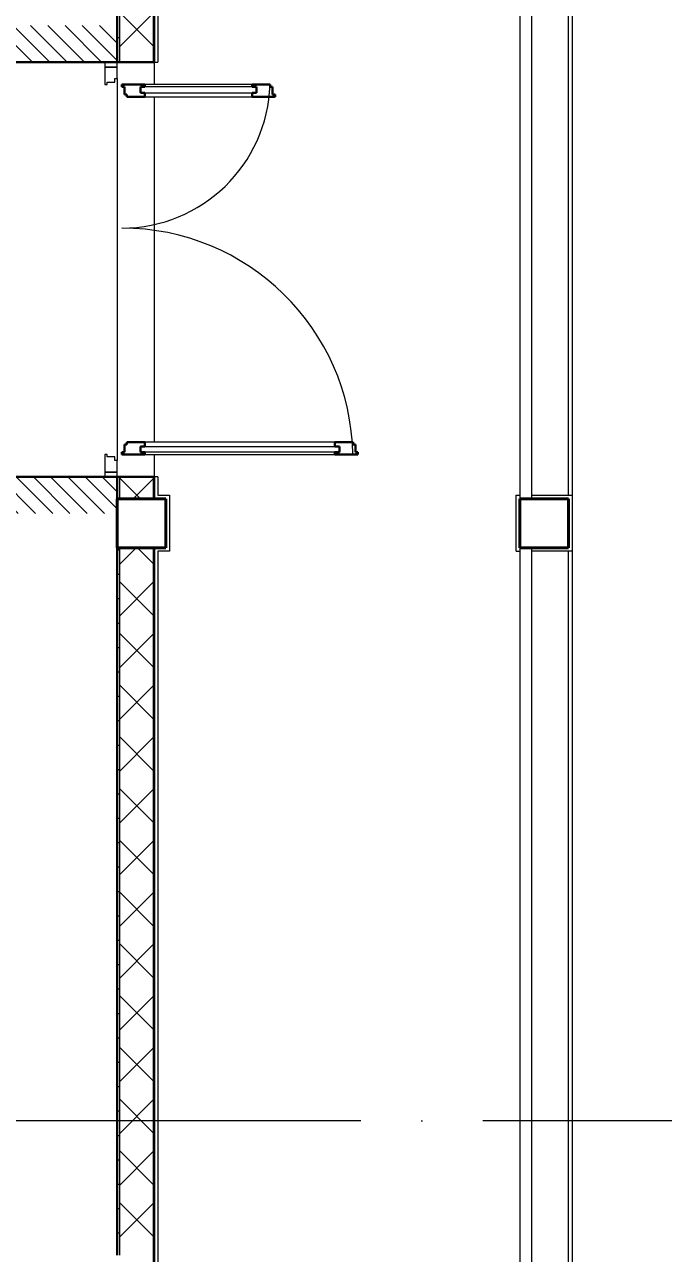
# Model space of a CAD drawing. Header units: millimetres. Extents: x -586848 to 520591, y -385801 to 675781.
# Drawn here: x 8758 to 11379, y -116775 to -111738 of the extents above; entities that cross this region are included whole.
import ezdxf
from ezdxf import colors
from ezdxf.entities.mleader import LeaderData, LeaderLine
from ezdxf.math import Vec2, Vec3

# ---------------------------------------------------------------- set-up
doc = ezdxf.new("R2010")
doc.units = ezdxf.units.MM
doc.linetypes.add('ADSK_Линия сетки', pattern=[25, 20, -2.5, 0, -2.5])
doc.linetypes.add('ADSK_Штриховая_ш2 п1_5', pattern=[4.5, 3, -1.5])
for name, color, linetype, lineweight in [('RC-Выноски', 7, 'Continuous', 0), ('Двери', 252, 'Continuous', 9), ('Несущие колонны', 252, 'Continuous', 18), ('Ограждение', 252, 'Continuous', 9), ('Оси', 252, 'Continuous', 9), ('Перекрытие', 252, 'Continuous', 18), ('Стены внутренние', 7, 'Continuous', 18), ('Стены наружные', 7, 'Continuous', 18), ('Стены штриховка', 7, 'Continuous', 9)]:
    doc.layers.add(name, color=color, linetype=linetype, lineweight=lineweight)
doc.layers.add('Двери открывание', color=7, linetype='Continuous', lineweight=9, true_color=0xc0c0c0)
doc.styles.add('RubezhCAD', font='', dxfattribs={"oblique": 10})
doc.styles.get('RubezhCAD').set_extended_font_data('GOST type A')

# ---------------------------------------------------------------- blocks, each defined once
blk = doc.blocks.new('1 этаж')
at = {"layer": 'Двери', "lineweight": 18, "true_color": 0x636466}
h = blk.add_hatch(dxfattribs=at)
h.set_pattern_fill('FP_2', color=251, angle=-90, style=0, pattern_type=2)
h.set_pattern_definition([(315, (-4580.8, 19071.27), (35.3553, 35.3553), [])])
h.paths.add_polyline_path([(-4855.8, 17946.3), (-4305.8, 17946.3), (-4305.8, 18096.3), (-4855.8, 18096.3)])
h.paths.add_polyline_path([(-4340.6, 19796.3), (-4305.8, 19796.3), (-4305.8, 19946.3), (-4855.8, 19946.3), (-4855.8, 19796.3)])
at = {"layer": 'Двери', "color": 251, "linetype": 'ADSK_Штриховая_ш2 п1_5', "true_color": 0x636466}
for p, q in [((-4305.8, 19796.3), (-4305.8, 19946.3)), ((-4855.8, 19796.3), (-4305.8, 19796.3)), ((-4305.8, 18096.3), (-4855.8, 18096.3)), ((-4305.8, 17946.3), (-4305.8, 18096.3))]:
    blk.add_line(p, q, dxfattribs=at)
at = {"layer": 'Двери', "color": 251, "true_color": 0x636466}
for p, q in [((-4305.8, 19796.3), (-4355.8, 19796.3)), ((-4355.8, 19796.3), (-4355.8, 19776.3)), ((-4305.8, 19776.3), (-4305.8, 19796.3)), ((-4355.8, 19776.3), (-4305.8, 19776.3)), ((-4305.8, 19776.3), (-4355.8, 19776.3)), ((-4355.8, 19776.3), (-4355.8, 19704.3)), ((-4305.8, 19729.3), (-4305.8, 19776.3)), ((-4355.8, 19704.3), (-4346.8, 19704.3)), ((-4346.8, 19704.3), (-4346.8, 19714.3)), ((-4346.8, 19714.3), (-4314.8, 19714.3)), ((-4314.8, 19714.3), (-4314.8, 19729.3)), ((-4314.8, 19729.3), (-4305.8, 19729.3)), ((-3751.8, 19704.3), (-4191.8, 19704.3)), ((-4209.8, 19695.3), (-4209.8, 19671.3)), ((-3733.8, 19695.3), (-4209.8, 19695.3)), ((-4209.8, 19671.3), (-3733.8, 19671.3)), ((-4191.8, 19654.3), (-3751.8, 19654.3)), ((-3733.8, 19671.3), (-3733.8, 19695.3)), ((-3411.8, 18238.3), (-4191.8, 18238.3)), ((-4346.8, 18188.3), (-4355.8, 18188.3)), ((-4355.8, 18188.3), (-4355.8, 18116.3)), ((-4346.8, 18178.3), (-4346.8, 18188.3)), ((-4209.8, 18221.3), (-3393.8, 18221.3)), ((-4209.8, 18197.3), (-4209.8, 18221.3)), ((-3393.8, 18197.3), (-4209.8, 18197.3)), ((-4191.8, 18188.3), (-3411.8, 18188.3)), ((-3393.8, 18221.3), (-3393.8, 18197.3)), ((-4314.8, 18178.3), (-4346.8, 18178.3)), ((-4314.8, 18163.3), (-4314.8, 18178.3)), ((-4305.8, 18163.3), (-4314.8, 18163.3)), ((-4305.8, 18116.3), (-4305.8, 18163.3)), ((-4305.8, 18116.3), (-4355.8, 18116.3)), ((-4355.8, 18116.3), (-4355.8, 18096.3)), ((-4355.8, 18116.3), (-4305.8, 18116.3)), ((-4355.8, 18096.3), (-4305.8, 18096.3)), ((-4305.8, 18096.3), (-4305.8, 18116.3))]:
    blk.add_line(p, q, dxfattribs=at)
at = {"layer": 'Двери', "color": 251, "lineweight": 30, "true_color": 0x636466}
for p, q in [((-4191.8, 19704.3), (-4285.8, 19704.3)), ((-4285.8, 19704.3), (-4285.8, 19695.3)), ((-4191.8, 19695.3), (-4191.8, 19704.3)), ((-3677.8, 19704.3), (-3751.8, 19704.3)), ((-3751.8, 19695.3), (-3751.8, 19704.3)), ((-3677.8, 19695.3), (-3677.8, 19704.3)), ((-4285.8, 19695.3), (-4275.8, 19695.3)), ((-4275.8, 19695.3), (-4275.8, 19663.3)), ((-4275.8, 19663.3), (-4265.8, 19663.3)), ((-4265.8, 19663.3), (-4265.8, 19654.3)), ((-4265.8, 19654.3), (-4191.8, 19654.3)), ((-4209.8, 19695.3), (-4191.8, 19695.3)), ((-4209.8, 19671.3), (-4209.8, 19695.3)), ((-4191.8, 19671.3), (-4209.8, 19671.3)), ((-4191.8, 19654.3), (-4191.8, 19671.3)), ((-3733.8, 19695.3), (-3751.8, 19695.3)), ((-3751.8, 19671.3), (-3733.8, 19671.3)), ((-3751.8, 19654.3), (-3751.8, 19671.3)), ((-3751.8, 19654.3), (-3657.8, 19654.3)), ((-3733.8, 19671.3), (-3733.8, 19695.3)), ((-3667.8, 19695.3), (-3677.8, 19695.3)), ((-3667.8, 19663.3), (-3667.8, 19695.3)), ((-3657.8, 19663.3), (-3667.8, 19663.3)), ((-3657.8, 19654.3), (-3657.8, 19663.3)), ((-4191.8, 18238.3), (-4265.8, 18238.3)), ((-4265.8, 18238.3), (-4265.8, 18229.3)), ((-4191.8, 18238.3), (-4191.8, 18221.3)), ((-3337.8, 18238.3), (-3411.8, 18238.3)), ((-3411.8, 18238.3), (-3411.8, 18221.3)), ((-3337.8, 18229.3), (-3337.8, 18238.3)), ((-4275.8, 18197.3), (-4285.8, 18197.3)), ((-4285.8, 18197.3), (-4285.8, 18188.3)), ((-4285.8, 18188.3), (-4191.8, 18188.3)), ((-4275.8, 18229.3), (-4275.8, 18197.3)), ((-4265.8, 18229.3), (-4275.8, 18229.3)), ((-4191.8, 18221.3), (-4209.8, 18221.3)), ((-4209.8, 18221.3), (-4209.8, 18197.3)), ((-4209.8, 18197.3), (-4191.8, 18197.3)), ((-4191.8, 18197.3), (-4191.8, 18188.3)), ((-3411.8, 18221.3), (-3393.8, 18221.3)), ((-3411.8, 18197.3), (-3411.8, 18188.3)), ((-3393.8, 18197.3), (-3411.8, 18197.3)), ((-3411.8, 18188.3), (-3317.8, 18188.3)), ((-3393.8, 18221.3), (-3393.8, 18197.3)), ((-3327.8, 18229.3), (-3337.8, 18229.3)), ((-3327.8, 18197.3), (-3327.8, 18229.3)), ((-3317.8, 18197.3), (-3327.8, 18197.3)), ((-3317.8, 18188.3), (-3317.8, 18197.3))]:
    blk.add_line(p, q, dxfattribs=at)
at = {"layer": 'Двери открывание', "color": 251, "true_color": 0x636466}
for centre, radius, start, end in [((-4285.8, 19724.3), 608, 270, 358.1149), ((-4285.8, 18168.3), 948, 1.2089, 90)]:
    blk.add_arc(centre, radius, start, end, dxfattribs=at)
at = {"layer": 'Несущие колонны', "color": 251, "lineweight": 40, "true_color": 0x636466}
for p, q in [((-4105.8, 18006.3), (-4305.8, 18006.3)), ((-4305.8, 18006.3), (-4305.8, 17806.3)), ((-4305.8, 18006.3), (-4105.8, 18006.3)), ((-4305.8, 17946.3), (-4305.8, 18006.3)), ((-4105.8, 17806.3), (-4105.8, 18006.3)), ((-4105.8, 18006.3), (-4105.8, 17806.3)), ((-2453.8, 18006.3), (-2653.8, 18006.3)), ((-2653.8, 18006.3), (-2653.8, 17806.3)), ((-2653.8, 18006.3), (-2453.8, 18006.3)), ((-2653.8, 17806.3), (-2653.8, 18006.3)), ((-2453.8, 17806.3), (-2453.8, 18006.3)), ((-2453.8, 18006.3), (-2453.8, 17806.3)), ((-4305.8, 17806.3), (-4305.8, 17946.3)), ((-4305.8, 17806.3), (-4105.8, 17806.3)), ((-4105.8, 17806.3), (-4305.8, 17806.3)), ((-2653.8, 17806.3), (-2453.8, 17806.3)), ((-2453.8, 17806.3), (-2653.8, 17806.3))]:
    blk.add_line(p, q, dxfattribs=at)
at = {"layer": 'Ограждение', "color": 251, "true_color": 0x636466}
for p, q in [((-2653.8, 23606.3), (-2653.8, 18006.3)), ((-2603.8, 18006.3), (-2603.8, 23606.3)), ((-2653.8, 17806.3), (-2653.8, 13286.3)), ((-2603.8, 13286.3), (-2603.8, 17806.3))]:
    blk.add_line(p, q, dxfattribs=at)
at = {"layer": 'Оси', "color": 251, "linetype": 'ADSK_Линия сетки', "ltscale": 100, "true_color": 0x636466}
blk.add_line((-805.8, 15456.3), (-72528.1, 15456.3), dxfattribs=at)
at = {"layer": 'Перекрытие', "color": 251, "ltscale": 100, "true_color": 0x636466}
for p, q in [((-2453.8, 18021.3), (-2453.8, 23591.3)), ((-2453.8, 13301.3), (-2453.8, 17791.3))]:
    blk.add_line(p, q, dxfattribs=at)
at = {"layer": 'Стены внутренние', "color": 251, "lineweight": 30, "true_color": 0x636466}
for p, q in [((-4305.8, 19796.3), (-4305.8, 21541.3)), ((-4153.8, 21541.3), (-4153.8, 19796.3)), ((-4855.8, 19796.3), (-4305.8, 19796.3)), ((-4153.8, 19796.3), (-4295.8, 19796.3)), ((-4305.8, 18096.3), (-4855.8, 18096.3)), ((-4305.8, 14906.3), (-4305.8, 18096.3)), ((-4153.8, 18096.3), (-4295.8, 18096.3)), ((-4153.8, 18006.3), (-4153.8, 18096.3)), ((-4153.8, 14754.3), (-4153.8, 17806.3))]:
    blk.add_line(p, q, dxfattribs=at)
at = {"layer": 'Стены внутренние', "color": 251, "linetype": 'Continuous', "lineweight": 9, "true_color": 0x636466}
for p, q in [((-4155.8, 19861.7), (-4295.8, 20001.7)), ((-4295.8, 19859), (-4155.8, 19999)), ((-4154.2, 19841.6), (-4155.8, 19844.5)), ((-4209.6, 18006.3), (-4295.8, 18092.5)), ((-4239.3, 18006.3), (-4155.8, 18089.8)), ((-4295.8, 17737.7), (-4227.2, 17806.3)), ((-4155.8, 17740.4), (-4221.7, 17806.3)), ((-4155.8, 17528.2), (-4295.8, 17668.2)), ((-4295.8, 17525.6), (-4155.8, 17665.6)), ((-4155.8, 17316.1), (-4295.8, 17456.1)), ((-4295.8, 17313.4), (-4155.8, 17453.4)), ((-4153.8, 17402.6), (-4155.8, 17406.1)), ((-4155.8, 17104), (-4295.8, 17244)), ((-4295.8, 17101.3), (-4155.8, 17241.3)), ((-4155.8, 17266.4), (-4153.8, 17266.4)), ((-4153.8, 17143.8), (-4155.8, 17140.4)), ((-4155.8, 16891.8), (-4295.8, 17031.8)), ((-4295.8, 16889.2), (-4155.8, 17029.2)), ((-4155.8, 17063.2), (-4153.8, 17063.2)), ((-4155.8, 16679.7), (-4295.8, 16819.7)), ((-4295.8, 16677), (-4155.8, 16817)), ((-4155.8, 16758.4), (-4153.8, 16758.4)), ((-4155.8, 16467.6), (-4295.8, 16607.6)), ((-4295.8, 16464.9), (-4155.8, 16604.9)), ((-4155.8, 16255.4), (-4295.8, 16395.4)), ((-4295.8, 16252.8), (-4155.8, 16392.8)), ((-4155.8, 16043.3), (-4295.8, 16183.3)), ((-4295.8, 16040.6), (-4155.8, 16180.6)), ((-4155.8, 16148.8), (-4153.8, 16148.8)), ((-4155.8, 15831.2), (-4295.8, 15971.2)), ((-4295.8, 15828.5), (-4155.8, 15968.5)), ((-4155.8, 15945.6), (-4153.8, 15945.6)), ((-4155.8, 15619), (-4295.8, 15759)), ((-4295.8, 15616.4), (-4155.8, 15756.4)), ((-4155.8, 15640.8), (-4153.8, 15640.8)), ((-4155.8, 15406.9), (-4295.8, 15546.9)), ((-4295.8, 15404.2), (-4155.8, 15544.2)), ((-4155.8, 15194.8), (-4295.8, 15334.8)), ((-4295.8, 15192.1), (-4155.8, 15332.1)), ((-4153.8, 15167.4), (-4155.8, 15170.9)), ((-4155.8, 14982.6), (-4295.8, 15122.6)), ((-4295.8, 14980), (-4155.8, 15120)), ((-4155.8, 15031.2), (-4153.8, 15031.2))]:
    blk.add_line(p, q, dxfattribs=at)
at = {"layer": 'Стены внутренние', "color": 251, "true_color": 0x636466}
for p, q in [((-4153.8, 19796.3), (-4153.8, 19704.3)), ((-4305.8, 19729.3), (-4305.8, 18163.3)), ((-4153.8, 19654.3), (-4153.8, 18238.3)), ((-4153.8, 18188.3), (-4153.8, 18096.3))]:
    blk.add_line(p, q, dxfattribs=at)
at = {"layer": 'Стены наружные', "color": 251, "true_color": 0x636466}
for p, q in [((-2438.8, 23703.6), (-2438.8, 13189.1)), ((-4138.8, 21541.3), (-4138.8, 19796.3)), ((-4153.8, 19796.3), (-4138.8, 19796.3)), ((-4138.8, 18096.3), (-4153.8, 18096.3)), ((-4138.8, 18096.3), (-4138.8, 18021.3)), ((-4138.8, 18021.3), (-4090.8, 18021.3)), ((-4090.8, 18021.3), (-4090.8, 17791.3)), ((-2668.8, 18021.3), (-2653.8, 18021.3)), ((-2668.8, 17791.3), (-2668.8, 18021.3)), ((-2603.8, 18021.3), (-2438.8, 18021.3)), ((-4138.8, 17791.3), (-4138.8, 14739.3)), ((-4090.8, 17791.3), (-4138.8, 17791.3)), ((-2668.8, 17791.3), (-2653.8, 17791.3)), ((-2438.8, 17791.3), (-2603.8, 17791.3))]:
    blk.add_line(p, q, dxfattribs=at)
at = {"layer": 'Стены наружные', "color": 251, "linetype": 'Continuous', "lineweight": 9, "true_color": 0x636466}
for p, q in [((-4295.8, 19896), (-4305.8, 19896)), ((-4295.8, 18096), (-4305.8, 18096)), ((-4296.7, 17796), (-4305.8, 17796)), ((-4296.7, 17696), (-4305.8, 17696)), ((-4296.6, 17596), (-4305.8, 17596)), ((-4296.6, 17496), (-4305.8, 17496)), ((-4296.6, 17396), (-4305.8, 17396)), ((-4296.5, 17296), (-4305.8, 17296)), ((-4296.5, 17196), (-4305.8, 17196)), ((-4296.5, 17096), (-4305.8, 17096)), ((-4296.5, 16996), (-4305.8, 16996)), ((-4296.4, 16896), (-4305.8, 16896)), ((-4296.4, 16796), (-4305.8, 16796)), ((-4296.4, 16696), (-4305.8, 16696)), ((-4296.3, 16596), (-4305.8, 16596)), ((-4296.3, 16496), (-4305.8, 16496)), ((-4296.3, 16396), (-4305.8, 16396)), ((-4296.2, 16296), (-4305.8, 16296)), ((-4296.2, 16196), (-4305.8, 16196)), ((-4296.2, 16096), (-4305.8, 16096)), ((-4296.1, 15996), (-4305.8, 15996)), ((-4296.1, 15896), (-4305.8, 15896)), ((-4296.1, 15796), (-4305.8, 15796)), ((-4296, 15696), (-4305.8, 15696)), ((-4296, 15596), (-4305.8, 15596)), ((-4296, 15496), (-4305.8, 15496)), ((-4296, 15396), (-4305.8, 15396)), ((-4295.9, 15296), (-4305.8, 15296)), ((-4295.9, 15196), (-4305.8, 15196)), ((-4295.9, 15096), (-4305.8, 15096)), ((-4295.8, 14996), (-4305.8, 14996))]:
    blk.add_line(p, q, dxfattribs=at)
at = {"layer": 'Стены наружные', "color": 251, "lineweight": 30, "true_color": 0x636466}
for p, q in [((-4305.8, 19796.3), (-4295.8, 19796.3)), ((-4295.8, 18096.3), (-4305.8, 18096.3))]:
    blk.add_line(p, q, dxfattribs=at)
at = {"layer": 'Стены штриховка', "color": 251, "true_color": 0x636466}
for p, q in [((-4295.8, 21541.3), (-4295.8, 19796.3)), ((-4155.8, 19798.3), (-4155.8, 21539.3)), ((-4295.8, 19798.3), (-4155.8, 19798.3)), ((-4295.8, 18096.3), (-4295.8, 18006.3)), ((-4155.8, 18094.3), (-4295.8, 18094.3)), ((-4155.8, 18006.3), (-4155.8, 18094.3)), ((-4295.8, 17806.3), (-4295.8, 14906.3)), ((-4155.8, 14754.3), (-4155.8, 17806.3))]:
    blk.add_line(p, q, dxfattribs=at)

msp = doc.modelspace()

# ---------------------------------------------------------------- block references
msp.add_blockref('1 этаж', (13443.4, -131688.8))

# ---------------------------------------------------------------- leaders
at = {"layer": 'RC-Выноски', "linetype": 'Continuous', "ltscale": 15}
ml = msp.add_multileader_mtext('Standard', dxfattribs=at)
ml.set_content('{\\H0.91667x;РЦ5 - }КПСВВнг(А)-LSLTx 1x2x1,0', color=256, style='RubezhCAD')
ml.set_leader_properties()
ml.build(insert=Vec2(0, 0))
ml.multileader.update_dxf_attribs({"has_text_frame": 1, "text_left_attachment_type": 6, "text_right_attachment_type": 6, "dogleg_length": 2, "arrow_head_size": 400, "scale": 100})
ctx = ml.context
ctx.base_point, ctx.scale, ctx.char_height, ctx.arrow_head_size, ctx.landing_gap_size, ctx.plane_origin = Vec3(-18243.8, -111377.9), 100, 250, 400, 100, Vec3(-545577.4, -150094.4)
ctx.left_attachment, ctx.right_attachment = 6, 6
notes = []
notes.append((ctx, [(0, (1, 1, 0), (-18443.8, -111377.9), (1, 0), 200, [(0, [(-19839.7, -112774.5)], 0, [])])]))
ctx.mtext.insert, ctx.mtext.width, ctx.mtext.flow_direction = Vec3(-18143.8, -111077.9), 5324.915, 5
for ctx, leaders in notes:
    for number, flags, end, landing, length, lines in leaders:
        leader = LeaderData()
        leader.index, (leader.has_last_leader_line, leader.has_dogleg_vector, leader.attachment_direction) = number, flags
        leader.last_leader_point, leader.dogleg_vector, leader.dogleg_length = Vec3(end), Vec3(landing), length
        for number, points, colour, breaks in lines:
            line = LeaderLine()
            line.index, line.vertices, line.color, line.breaks = number, Vec3.list(points), colors.encode_raw_color(colour), breaks
            leader.lines.append(line)
        ctx.leaders.append(leader)

doc.saveas('drawing.dxf')
